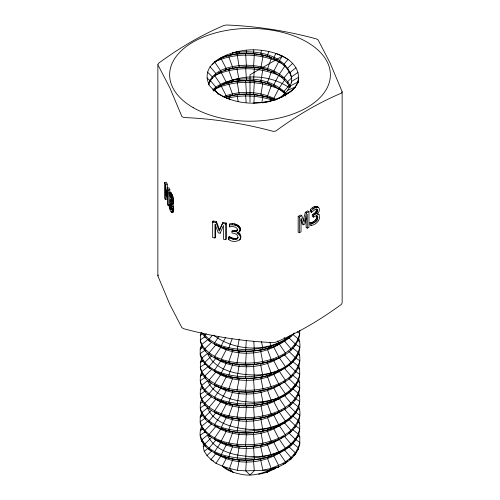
<?xml version="1.0" encoding="UTF-8"?>
<svg xmlns="http://www.w3.org/2000/svg" width="500" height="500" viewBox="0 0 500 500"><rect width="100%" height="100%" fill="white"/><g stroke="black" fill="none" stroke-linecap="round" stroke-linejoin="round"><path stroke-width="0.75" d="M168.994 204.788L169.988 208L171.6 207.75L170.606 204.544L168.994 204.788C169.856 215.231 174.306 213.506 171.119 203.6L173.394 203.562C174.006 199.681 173.044 195.419 170.75 192.2L169.144 192.45L169.144 194.4L171.106 198.431L171.088 202.031L169.85 200.006L171.462 199.756M171.419 212.237L173.281 211.988L173.625 211.262L173.675 208.044L172.731 203.35M171.119 203.6L171.788 203.812C172.4 199.931 171.431 195.669 169.144 192.45M298.663 432.994L299.8 436.994L299.8 443.913L298.288 449.244L295.306 454.35L290.95 459.087L285.35 463.319L278.675 466.931L268.956 470.213L245.725 470.838L237.331 470.3L229.506 468.45L222.338 466.1L215.944 463.306L210.925 459.519L207 455.513L204.231 451.362L203.256 446.725L203.469 442.975M264.425 102.681C277.275 99.719 291.756 94.681 298.288 82.275C302.025 58.456 272.206 49.894 253.787 49.825L253.631 53.494L254.356 53.994L262.938 55.244L269.637 56.962M253.837 103.525L254.356 94.812L253.631 94.312C244.15 93.413 234.506 94.275 225.444 97.244M246.319 340.225L245.644 351.1L246.369 351.6C263.125 350.825 281.431 346.562 293.369 334.006M228.75 237.481L228.75 239.619C234.587 244.363 246.844 238.869 236.688 232.938C246.269 229.988 235.538 221.231 229.744 223.969L229.312 226.85C232.125 226.194 238.463 226.4 237.288 230.756L235.419 231.719L231.956 231.344L231.956 233.081C234.731 233.075 239.013 234.769 237.688 238.25L236.856 239.081L235.519 239.462L233.694 239.375L228.75 237.481L229.181 236.55L232.9 238.188L235.95 238.531L237.288 238.15L238.119 237.319L237.688 238.25M240.019 239.438C241.775 236.938 240.569 233.238 237.65 232.275M167.775 196.713L166.7 196.875L167.581 190.525L167.581 204.363L168.206 205.706L169.281 205.538M169.812 192.775L169.812 189.788L168.912 187.85L167.306 188.094L166.438 194.206L165.581 184.381L164.681 182.45L166.294 182.2L167.194 184.137L167.587 188.669M309.944 222.662C313.506 222.812 317.5 219.525 316.488 215.744L317.663 216.425C318.675 220.206 314.681 223.494 311.119 223.344L309.944 222.662L309.944 224.806L311.119 225.487C315.969 224.788 321.519 219.55 318.975 214.488L317.794 213.806M312.288 214.681C314.469 213.681 316.988 211.606 316.206 208.912L317.381 209.594C318.169 212.288 315.65 214.363 313.469 215.362L312.288 214.681L312.288 216.419L313.469 217.1L316.112 215.769L317.062 215.819L317.663 216.425M291.431 91.213L295.306 87.006L297.712 82.188L298.612 77.263L291.5 81.438C290.025 89.913 283.144 96.219 275.75 99.913M239.794 231.244L240.444 229.131M261.4 50.25L260.781 54.6L262.938 55.244L262.938 56.756L260.781 68.206L269.637 70.569M261.863 102.544L262.938 96.062L253.631 94.312L254.356 81.206L253.631 80.706C243.175 79.606 232.638 81.088 222.7 84.412M239.219 339.156L237.062 350.606L239.219 351.25L246.369 351.6L245.644 363.194L245.644 364.706L246.369 365.206C267.119 364.188 299.675 356.256 299.8 330.431M237.331 470.3L239.219 460.094C222.494 458.019 192.819 448.631 201.713 425.994L201.713 427.706C214.381 445.906 240.431 448.844 260.781 445.356C279.331 441.856 306.169 428.975 298.663 405.781M303.325 220.181L305.325 212.275L307.787 210.856L308.969 211.537L308.969 227.2L307.269 228.181L306.087 227.5L306.087 218.275M308.969 211.537L306.506 212.956L304.144 222.294L301.8 215.675L300.619 214.994L298.169 216.412L298.169 232.075L299.344 232.756L301.038 231.781L301.038 217.944L303.463 224.8L304.85 223.994L307.269 214.344L307.269 228.181M298.663 337.756C306.169 360.944 279.331 373.825 260.781 377.325C240.431 380.819 214.381 377.875 201.713 359.675L201.713 357.962C192.606 386.156 233.762 393.85 253.631 392.038C274.037 389.694 306.481 377.6 298.663 351.362M258.625 474.344L266.663 472.425L273.562 469.363L273.894 468.281C263.656 473.038 252.806 476.744 241.375 474.344C234.831 473 228.044 471.206 222.906 466.706M298.663 364.969C306.631 394.062 268.475 405.531 246.369 406.025L245.644 405.525L246.369 392.419L245.644 391.919L245.644 390.406L246.369 380.325L246.369 378.812L245.644 378.312L246.369 365.206C228.344 364.631 194.938 357.212 201.069 332.713M201.713 359.675L200.2 355.1L200.2 348.938L201.713 344.363L201.713 346.069M200.631 349.137L201.713 345.869M200.631 362.744L201.281 360.781M298.663 378.575C306.631 407.669 268.475 419.137 246.369 419.625L245.644 419.131L245.644 417.619L246.369 406.025C227.85 405.681 192.681 396.962 201.713 371.569L201.713 373.281L203.056 373.956M200.631 376.35L201.281 374.387M298.663 392.175C306.631 421.275 268.475 432.744 246.369 433.231L245.644 432.738L246.369 419.625C227.85 419.288 192.681 410.569 201.713 385.175L201.713 386.887L203.056 387.562M298.663 419.387C306.631 448.488 268.475 459.95 246.369 460.444L245.644 459.944L246.369 446.838L245.644 446.337L245.644 444.825L246.369 433.231C227.85 432.894 192.681 424.175 201.713 398.781L201.713 400.494M201.713 427.706L200.2 423.125L200.2 416.962L201.713 412.388L201.713 414.1M200.631 417.169L201.713 413.9M200.631 430.775L201.281 428.812M208.5 84.05C213.331 68.775 232.444 65.606 246.369 65.213C262.669 65.594 282.125 70.338 290.238 85.969L290.238 87.481C277.269 65.569 246.287 63.238 224.069 70.419L232.394 68.125L232.394 66.619L228.875 56.962L228.875 55.456C242.731 51.475 257.544 53.031 271.125 57.344L271.125 58.856L267.606 68.506L267.606 70.019L269.719 70.575M208.713 84.938C210.75 76.881 218.875 72.506 226.106 69.844L226.106 68.331L221.325 59.1L221.325 57.594M268.863 51.456L267.606 54.9L267.606 56.413L275.944 59.462M270.625 101.05L271.125 98.162L274.556 99.475M232.144 338.794L228.875 347.75L228.875 349.263L239.219 351.25L237.062 362.7L237.062 364.212L239.219 364.856L237.062 377.819L239.219 378.462L237.062 389.913L237.062 391.425L239.219 392.069L237.062 405.025L239.219 405.675L237.062 417.119L237.062 418.631L239.219 419.275L237.062 432.238L239.219 432.881L237.062 444.331L237.062 445.844L239.219 446.488L237.062 459.45C248.494 460.575 260.119 459.556 271.125 456.219L271.125 454.706L267.606 445.056L267.606 443.544L272.494 441.619M214.975 237.963L214.975 224.119L218.287 232.887L220.188 233.181L223.487 225.438L223.487 239.275L225.812 239.638L226.244 238.706L226.244 223.044L222.881 222.519L219.219 230.925L216.019 222.456L216.45 221.525L213.1 221.006L212.669 221.938L212.669 237.6L214.975 237.963L215.406 237.031L215.406 224.731M219.219 230.925L222.881 222.519M157.863 64.713L158.525 63.275C178.944 48.294 200.781 35.213 224.156 25.387L226.65 25C256.95 26.194 287.019 30.969 316.294 38.869L318.119 39.925L330.131 63.081L342.137 91.681L342.137 302.869L341.475 304.312C321.056 319.294 299.219 332.369 275.844 342.2L273.35 342.587C243.05 341.388 212.981 336.619 183.706 328.719L181.881 327.663L169.869 304.506L157.863 275.906L157.863 64.713L169.869 87.875L181.881 116.469L183.706 117.525C214.013 118.719 244.081 123.494 273.35 131.394L275.844 131.006C296.262 116.025 318.1 102.95 341.475 93.119L342.137 91.681M157.863 275.906L158.306 274.944M220.188 233.181L220.619 232.256M225.812 239.638L225.812 223.969L226.244 223.044M229.312 226.85L229.744 223.969M229.312 224.9L231.994 224.812L232.425 223.881M231.994 224.812L234.088 224.969L234.519 224.037M231.956 231.344L232.387 230.413L235.85 230.787L237.719 229.831L237.288 230.756M234.088 224.969L235.344 225.231L235.775 224.306M228.75 239.619L229.181 236.55M229.994 238.162L230.425 237.237M235.344 225.231L236.494 225.625L236.925 224.694M233.869 231.637L234.3 230.706M231.25 238.725L231.681 237.794M240.012 230.062L239.613 228.287L237.519 226.137L237.95 225.212M235.419 231.719L235.85 230.787M232.469 239.119L232.9 238.188M238.412 226.781L238.844 225.85M236.575 231.419L237.006 230.487M239.112 227.5L239.544 226.569M233.694 239.375L234.125 238.444M239.613 228.287L240.044 227.356M239.913 229.137L240.344 228.212M235.519 239.462L235.95 238.531M238.294 233.75L238.725 232.819M239.169 232.1L240.225 230.312M236.856 239.081L237.288 238.15M239.475 234.812L239.906 233.888M240.219 236.137L240.65 235.206M240.444 237.587L240.875 236.656M239.488 240.144L240.45 238.506M240.338 238.588L240.769 237.656M297.025 355.675C287.431 372.506 263.3 375.975 245.644 376.8C228.819 376.2 205.875 372.069 200.2 353.587L204.944 350.325M297.369 409.406C288.181 426.856 263.45 430.369 245.644 431.225C228.819 430.619 205.875 426.488 200.2 408.013L204.944 404.75M205.538 431.55L200.2 435.219C205.875 453.7 228.819 457.831 245.644 458.431C263.631 457.562 288.888 453.981 297.712 435.931L298.288 435.637L298.288 434.131L299.8 428.794L295.969 426.163M282.013 63.556L278.675 61.75L273.894 70.981L273.894 72.494L275.944 73.069M282.675 77.519L278.675 75.356L273.894 84.588L273.894 86.1L279.456 89.169L285.163 93.906M283.344 91.487L278.675 88.956L273.894 98.188L273.894 99.7L275.131 100.388M225.425 337.7L221.325 345.613L221.325 347.125C237.369 352.431 255 352.212 271.125 347.375L271.125 345.863L269.869 342.419M282.4 56.1L279.456 60.45L279.456 61.956C285.212 65.806 290.331 71.331 291.5 78.381M284.925 65.981L279.456 74.05L279.456 75.562M284.925 79.588L279.456 87.656L279.456 89.169M283.663 95.056L284.925 93.194M218.863 336.55L214.65 342.756L214.65 344.269L221.325 347.125L232.394 350.194L232.394 351.706L228.875 361.356L228.875 362.869C242.838 365.775 257.481 365.112 271.125 360.981L271.125 359.469L267.606 349.819L267.606 348.306L271.8 346.656M282.375 355.631C264.956 368.488 240.119 369.956 220.544 361.275L214.65 369.969L214.65 371.481L220.544 373.369M281.788 369.688C264.369 382.088 239.913 383.481 220.544 374.881L214.65 383.575L214.65 385.087L219.069 386.506M282.375 423.663C264.956 436.512 240.119 437.981 220.544 429.306L214.65 437.994L214.65 439.506L220.544 441.4L220.544 442.912L214.65 451.6L214.65 453.113L219.069 454.531M215.944 463.306L220.544 456.512L220.544 455.006M293.881 455.775L296.137 452.619M253.787 49.825C235.294 49.306 197.237 60.644 209.55 85.7C229.25 108.844 274.781 108.656 295.306 87.006L287.756 90.262M289.488 71.319L284.125 77.644L284.125 79.156M289.488 84.925L284.125 91.25L284.125 92.756M212.463 335.256L209.05 339.281L209.05 340.794L214.65 344.269L219.806 345.925M220.544 361.275L215.875 358.444L209.05 366.494L209.05 368.006L210.419 368.512M220.544 374.881L215.875 372.05L209.05 380.1L209.05 381.613L210.419 382.119M281.788 383.294C262.975 396.444 235.512 397.85 215.875 385.656L209.05 393.706L209.05 395.219L210.419 395.725M281.788 396.9C262.975 410.05 235.512 411.456 215.875 399.263L209.05 407.312L209.05 408.819M220.544 429.306L215.875 426.469L209.05 434.519L209.05 436.031L210.419 436.538M281.788 437.713C262.975 450.863 235.512 452.269 215.875 440.075L209.05 448.125L209.05 449.637L211.1 450.4M281.788 451.319C262.975 464.469 235.512 465.875 215.875 453.681L210.925 459.519L213.475 460.981M213.281 90.819C233.431 73.206 267.419 72.588 289.169 87.625M294.219 332.994C281.737 345.65 262.744 349.025 245.644 349.588C230.594 349.044 213.194 346.025 203.419 333.438M292.606 63.338L287.756 68.044L287.756 69.556M291.531 77.987L287.756 81.65L287.756 83.162M206.312 333.738L204.694 335.306L204.694 336.812L209.05 340.794L210.419 341.3M211.706 342.106L204.694 348.906L204.694 350.419L206.069 351.012M211.706 355.712L204.694 362.512L204.694 364.025L206.069 364.619M211.706 369.319L204.694 376.119L204.694 377.631L206.069 378.225M211.706 382.925L204.694 389.725L204.694 391.238L206.069 391.831M211.706 396.531L204.694 403.331L204.694 404.844L206.069 405.438M211.706 410.138L204.694 416.938L204.694 418.45L206.069 419.038M211.706 423.744L204.694 430.544L204.694 432.056L206.069 432.644M211.706 437.344L204.694 444.15L204.694 445.656L206.069 446.25M207 455.513L211.719 450.938M318.975 214.488L316.925 214.219C323.775 207.806 314.931 202.963 310.35 209.762L310.35 211.713L311.531 212.394L314.981 209.562L316.094 209.081L317.381 209.594M212.244 64.644C217.587 59.069 225.012 56.225 232.394 54.525L232.394 53.012L239.062 51.244L239.219 53.469L228.875 55.456L222.013 57.4M212.763 89.881C219.681 82.719 229.85 80.925 239.062 78.456M213.281 90.925C218.425 85.838 225.5 83.394 232.394 81.731L232.394 80.219L228.875 70.569L228.875 69.056C240.081 66.719 251.694 66.744 262.938 68.85L260.781 81.812L270.381 84.362L260.781 81.812L253.631 80.706L254.356 67.6L253.631 67.1L253.631 65.588L254.356 53.994L245.644 53.612L237.062 54.112L239.219 67.069L237.062 67.719L237.062 69.231L239.219 80.675L228.875 82.662L228.875 84.175L232.394 93.825L232.394 95.337L224.713 97.638M295.969 439.769L299.8 442.4C298.387 450.781 292.225 457.294 285.35 461.806C279.475 466.15 271.306 466.431 266.663 472.425L273.894 468.281M311.531 212.394L311.531 210.444C313.469 209.05 316.044 205.919 318.706 207.387M295.988 67.694L290.238 72.362L290.238 73.875M297.244 331.8L299.8 333.556C295.181 353.4 272.331 360.825 254.356 362.819C235.831 363.994 212.731 361.519 201.713 344.562L208.038 339.425M201.713 358.162L207.463 353.494C215.312 370.788 237.162 374.663 254.25 374.981C272.512 375.25 295.181 366.719 299.8 347.163L295.331 344.087M295.969 358.131L299.8 360.769C295.181 380.613 272.331 388.038 254.356 390.031C235.831 391.2 212.731 388.731 201.713 371.769L208.038 366.637M292.538 375.037L298.288 379.706C288.444 398.312 265.106 403.706 245.644 404.012C229.731 403.462 210.756 399.975 201.713 385.375L207.463 380.706C215.312 398 237.162 401.869 254.25 402.194C270.294 401.806 290.181 397.269 297.712 381.506L298.288 381.219L298.288 379.706L299.8 374.375L295.969 371.737M295.969 385.344L299.8 387.981C295.181 407.819 272.331 415.244 254.356 417.238C235.831 418.413 212.731 415.944 201.713 398.981L208.038 393.844M201.713 412.587L207.463 407.919L207.219 406.456M295.969 412.556L299.8 415.194C295.181 435.031 272.331 442.456 254.356 444.45C235.831 445.625 212.731 443.15 201.713 426.194L208.038 421.056M204.231 451.362L208.1 448.212M210.419 354.906L209.05 354.4L209.05 352.887L215.875 344.837C235.712 357.131 263.575 355.65 282.375 342.025M210.419 422.931L209.05 422.425L209.05 420.913L215.875 412.863C235.712 425.156 263.575 423.681 282.375 410.056M276.669 467.344L273.562 469.363L276.506 467.15M285.35 462.562L287.688 460.806M290.031 459.044L292.369 457.287M273.562 469.363L276.512 467.287M291.5 82.95L291.5 76.869L298.019 72.381M204.669 336.906L200.2 339.981L201.713 344.562M205.306 363.681L200.2 367.194L201.713 371.769M205.538 377.131L200.2 380.8L201.713 385.375M204.669 391.331L200.2 394.406L201.713 398.981M205.306 418.1L200.2 421.619L201.713 426.194M203.256 446.725L205 445.519M200.2 335.331L202.756 333.831M200.2 348.938L202.787 347.419M200.2 362.544L203.394 360.669M200.2 376.144L202.787 374.631M200.2 389.75L202.756 388.25M200.2 403.356L202.787 401.838M200.2 416.962L203.394 415.087M200.2 430.569L203.438 428.669M233.612 79.519L232.394 80.219C250.631 76.9 272.006 79.412 285.681 92.963M285.487 66.056L284.125 65.55L284.125 64.037L288.025 59.438L282.325 56.144L250 74.806L250 102.019M298.169 216.412L299.344 217.094L301.8 215.675M290.238 85.944L297.712 82.188M297.712 354.3L298.288 354.006L298.288 352.494L292.538 347.825M296.944 395.5L298.288 394.825L298.288 393.312L292.538 388.644M297.712 408.719L298.288 408.431L298.288 406.919L299.8 401.587L295.969 398.95M296.944 449.919L298.288 449.244L298.288 447.731L292.538 443.062M293.931 346.1L295.306 345.506L295.306 343.994L288.831 337.719M293.931 359.706L295.306 359.113L295.306 357.6L288.831 351.325M293.931 386.919L295.306 386.325L295.306 384.812L288.831 378.537M293.931 400.525L295.306 399.931L295.306 398.419L288.831 392.137M293.931 414.125L295.306 413.537L295.306 412.025L298.288 406.919L292.538 402.25M293.931 427.731L295.306 427.137L295.306 425.631L288.831 419.35M293.931 454.944L295.306 454.35L295.306 452.837L288.831 446.562M278.675 88.956C258.562 80.419 234.587 79.781 214.65 89.169L218.019 94.138M223.325 96.706C240.238 90.075 260.256 91.188 276.369 99.556M273.194 359.712L267.606 361.912L267.606 363.425L271.125 373.075L271.125 374.588L260.781 377.325L262.938 388.775L262.938 390.288L260.781 390.931L262.938 402.381L262.938 403.894L260.781 404.538L262.938 415.988L262.938 417.5L260.781 418.144L262.938 431.106L260.781 431.75L262.938 443.2L262.938 444.712L260.781 445.356L260.781 446.869L262.938 456.806L262.938 458.319L260.781 458.963L260.781 460.475L262.869 470.1L278.675 466.931L278.675 465.419L273.894 456.188L273.894 454.675M271.1 374.144L267.606 375.519L267.606 377.025L271.125 386.681L271.125 388.188C257.481 392.325 242.838 392.981 228.875 390.081L228.875 388.569L232.394 378.919L232.394 377.406L221.325 374.338L221.325 372.825L226.106 363.594L226.106 362.081L222.631 360.631M269.7 388.3L267.606 389.119L267.606 390.631L271.125 400.281L271.125 401.794C257.481 405.925 242.838 406.587 228.875 403.688L228.875 402.175L232.394 392.525L232.394 391.012L221.325 387.944L221.325 386.431L226.106 377.2L226.106 375.688L222.631 374.237M270.4 401.625L267.606 402.725L267.606 404.237L271.125 413.888L271.125 415.4C257.481 419.531 242.838 420.194 228.875 417.294L228.875 415.781L232.394 406.131L232.394 404.619L221.325 401.55L221.325 400.037L226.106 390.806L226.106 389.294L223.325 388.137M273.194 414.131L267.606 416.331L267.606 417.844L271.125 427.494L271.125 429.006C257.481 433.137 242.838 433.8 228.875 430.894L228.875 429.381L232.394 419.731L232.394 418.225L221.325 415.156L221.325 413.644L226.106 404.412L226.106 402.9L223.325 401.737M270.4 428.837L267.606 429.938L267.606 431.45L271.125 441.1L271.125 442.612C257.481 446.744 242.838 447.406 228.875 444.5L228.875 442.987L232.394 433.338L232.394 431.825L221.325 428.756L221.325 427.244L226.106 418.013L226.106 416.506L223.325 415.344M269.7 456.325L267.606 457.15L267.606 458.663L271.125 468.312M214.513 61.9L215.875 61.394L215.875 61.013M214.513 75.5L215.875 74.994L215.875 73.487L210.025 66.588M214.513 89.106L215.875 88.6L215.875 87.088L210.025 80.188M284.125 94.275L290.269 91.994M289.581 337.144L290.95 336.637L290.95 335.125C269.587 352.812 235.15 351.788 213.531 335.15M289.581 377.962L290.95 377.456L290.95 375.944L284.613 368.469M289.581 391.562L290.95 391.056L290.95 389.55L284.125 381.5M289.581 405.169L290.95 404.663L290.95 403.15L284.125 395.1M289.581 432.381L290.95 431.875L290.95 430.363L284.613 422.887M289.581 445.988L290.95 445.481L290.95 443.969L284.613 436.494M289.581 459.594L290.95 459.087L290.95 457.575L284.125 449.525M219.069 59.031L220.544 58.556L220.544 57.8M218.331 72.869L220.544 72.162L220.544 70.65L214.65 61.956C234.587 52.569 258.562 53.206 278.675 61.75M219.069 86.244L220.544 85.769L220.544 84.256L214.65 75.562C234.587 66.175 258.562 66.812 278.675 75.356M279.456 97.863L282.4 96.919M283.137 341.575L285.35 340.869L285.35 339.356L284.088 337.494M282.4 355.419L285.35 354.475L285.35 352.962L279.456 344.269M282.4 369.025L285.35 368.081L285.35 366.569L279.456 357.875M283.137 382.394L285.35 381.688L285.35 380.175L279.456 371.481M283.137 396L285.35 395.288L285.35 393.781L279.456 385.087M283.875 409.369L285.35 408.894L285.35 407.381L279.456 398.694M282.4 423.444L285.35 422.5L285.35 420.988L279.456 412.3M282.4 437.05L285.35 436.106L285.35 434.594L279.456 425.9M283.137 450.419L285.35 449.712L285.35 448.2L279.456 439.506M283.137 464.025L285.35 463.319L285.35 461.806L279.456 453.113M226.812 98.362C242.006 94.575 258.4 95.312 273.188 100.463M275.256 345.444L278.675 344.481L278.675 342.969L277.65 340.994M275.256 359.05L278.675 358.088L278.675 356.575L273.894 347.344L273.894 345.831M274.575 372.85L278.675 371.694L278.675 370.181L273.894 360.95L273.894 359.438M274.575 386.456L278.675 385.294L278.675 383.787L273.894 374.556L273.894 373.044M274.575 400.062L278.675 398.9L278.675 397.388L273.894 388.156L273.894 386.65M275.256 427.075L278.675 426.112L278.675 424.6L273.894 415.369L273.894 413.856L278.675 412.506L278.675 410.994L273.894 401.763L273.894 400.25M274.575 440.875L278.675 439.719L278.675 438.206L273.894 428.975L273.894 427.463M274.575 454.481L278.675 453.325L278.675 451.812L273.894 442.581L273.894 441.069M274.575 468.088L278.675 466.931M254.25 102.875L262.781 102.356L271.125 100.962M232.394 53.012C253.113 49.312 284.738 53.113 291.5 76.869M165.581 184.381L167.194 184.137M167.306 188.094L168.206 190.037L169.812 189.788M169.862 193.494L171.469 193.244M170.425 194.537L172.031 194.288M170.763 195.331L172.369 195.081M171.069 196.206L172.675 195.956M171.344 197.156L172.95 196.906M171.581 198.175L173.194 197.925M164.681 182.45L164.681 198.113L165.3 199.45L166.912 199.2L166.912 196.894M171.769 199.188L173.381 198.938M171.906 200.188L173.512 199.938M170.362 201.112L171.975 200.863M171.981 201.169L173.594 200.919M170.781 201.85L171.85 201.681M172.013 202.131L173.619 201.881M171.95 203.219L173.562 202.975M171.788 203.812L173.394 203.562M171.506 203.944L173.113 203.694M171.55 205.094L173.162 204.844M169.325 206L170.938 205.75M171.869 206.656L173.475 206.412M169.662 207.094L171.275 206.844M172.062 208.294L173.675 208.044M169.988 208L170.319 208.775L171.925 208.525M170.319 208.775L170.806 209.631L171.881 209.469M172.125 209.844L173.738 209.594M172.1 210.794L173.706 210.544M172.013 211.513L173.625 211.262M171.125 211.981L173.281 211.988M171.869 211.994L173.481 211.744M212.669 221.938L216.019 222.456M222.45 223.45L225.812 223.969M275.256 86.481L267.606 83.625L267.606 82.112L271.125 72.463L271.125 70.95M280.931 62.431L273.894 58.888L273.894 57.375L275.944 53.419L282.325 56.144M218.331 359.056L214.65 357.875L214.65 356.362L220.544 347.669L220.544 346.163M219.069 400.106L214.65 398.694L214.65 397.181L220.544 388.488L220.544 386.975M218.331 413.481L214.65 412.3L214.65 410.788L220.544 402.094L220.544 400.581M218.331 427.081L214.65 425.9L214.65 424.394L220.544 415.7L220.544 414.188M271.812 71.213L273.869 72M230.131 99.406L223.375 96.762L217.6 93.513M273.894 99.7L267.606 97.231L260.781 95.419L262.938 82.456L254.356 81.206L245.644 80.825L237.062 81.325L239.219 94.281L228.875 96.269L229.631 99.85M223.325 347.319L226.106 348.475L226.106 349.988L221.325 359.219L221.325 360.731L232.394 363.8L232.394 365.312L228.875 374.963L228.875 376.475C240.081 378.812 251.694 378.794 262.938 376.681L260.781 365.238L260.781 363.725L262.938 363.075L260.781 351.631L260.781 350.119L262.938 349.475L261.55 341.575M222.631 428.663L226.106 430.106L226.106 431.619L221.325 440.85L221.325 442.362L232.394 445.431L232.394 446.944L228.875 456.594L228.875 458.106L239.219 460.094L246.369 460.444L245.725 470.838L250 475L254.294 470.769L253.631 461.575L253.631 460.069L254.356 459.569L253.631 447.975L253.631 446.463L254.356 445.962L253.631 434.369L253.631 432.856L254.356 432.356L253.631 420.763L253.631 419.25L254.356 418.75L253.631 407.156L253.631 405.644L254.356 405.144L253.631 393.55L253.631 392.038L254.356 391.538L253.631 379.944L253.631 378.431L254.356 377.938L253.631 366.337L253.631 364.831L254.356 364.331L253.631 352.738L253.631 351.225L254.356 350.725L253.787 341.287M224.019 442.844L226.106 443.713L226.106 445.225L221.325 454.456L221.325 455.969L232.394 459.038L232.394 460.55L229.506 468.45L233.337 472.425L222.338 466.1L226.106 458.831L226.106 457.319L223.325 456.163M206.069 337.406L204.694 336.812L201.713 332.469M236.494 225.625L237.519 226.137M203.056 441.981L201.713 441.306L201.713 439.8L207.463 435.131C215.312 452.419 237.162 456.294 254.25 456.613C271.194 456.819 290.175 449.963 298.288 434.131L292.538 429.462M170.806 209.631L171.169 209.819L171.388 209.338L171.388 206.806L169.85 201.75M316.363 206.262L317.538 206.944M315.606 206.344L316.788 207.019M314.769 206.612L315.944 207.294M313.85 207.075L315.031 207.75M316.369 209.869L317.544 210.55M312.312 208.125L313.494 208.806M316.194 211.019L317.369 211.694M315.669 212.087L316.844 212.769M310.35 209.762L311.531 210.444M314.825 213.056L316 213.738M313.688 213.869L314.862 214.55M316.688 216.881L317.863 217.562M316.481 218.275L317.663 218.956M305.325 212.275L306.506 212.956M315.875 219.587L317.056 220.263M314.9 220.738L316.075 221.419M313.562 221.713L314.738 222.387M312.663 222.156L313.844 222.838M311.769 222.469L312.95 223.15M310.85 222.631L312.031 223.312M303.463 224.8L302.281 224.119L300.825 220.006M297.244 81.756L298.525 82.5M297.881 340.631L299.8 341.756M297.881 354.237L299.8 355.363M297.881 367.844L299.8 368.969M297.881 381.45L299.8 382.569M297.881 395.05L299.8 396.175M297.881 408.656L299.8 409.781M297.881 422.262L299.8 423.387M297.881 435.869L299.8 436.994M317.013 206.388L317.894 207.2M206.887 77.962L209.762 80.3L209.762 81.812M292.538 334.225L298.288 338.894L298.288 340.4M292.538 361.431L298.288 366.1L298.288 367.612M292.538 415.856L298.288 420.525L298.288 422.038M214.319 357.05L215.875 358.444M214.319 370.656L215.875 372.05M214.838 384.725L215.875 385.656M214.838 398.331L215.875 399.263M214.319 425.075L215.875 426.469M214.838 439.144L215.875 440.075M214.838 452.75L215.875 453.681M207.394 72.031L212.244 76.737L212.244 78.25M288.831 364.931L295.306 371.206L295.306 372.719M288.831 405.744L295.306 412.025C283.594 426.619 263.663 430.906 245.8 429.062C231.312 427.356 213.706 422.631 207.463 407.919M288.831 432.956L295.306 439.231L295.306 440.744M284.125 340.681L290.95 348.731L290.95 350.244M284.613 354.862L290.95 362.337L290.95 363.85M284.125 408.706L290.95 416.756L290.95 418.269M221.325 86.312L226.106 95.544L226.106 97.056M166.7 196.875L166.188 195.781L165.3 185.606L165.3 199.45M216.45 221.525L219.65 229.994M262.781 102.356L262.938 103.062M238.137 101.406L237.062 94.925C248.238 93.85 259.613 94.731 270.381 97.969L267.606 97.231L267.606 95.719L271.125 86.069L271.125 84.556M246.262 50.163L246.369 53.119L245.644 53.612L246.369 65.213L246.369 66.719L245.644 67.219L246.369 78.812L246.369 80.325L245.644 80.825L246.369 92.419L246.369 93.931L245.644 94.431L246.112 102.425M313.469 215.362L313.469 217.1M311.119 223.344L311.119 225.487M299.344 217.094L299.344 232.756M285.35 95.219L285.35 95.969M226.106 55.106L226.106 56.238M226.106 83.45L226.106 81.938L221.325 72.706L221.325 71.194M213.1 221.006L213.1 222.5M170.75 192.2L170.75 193.5M169.812 195.012L169.812 204.706M168.206 190.037L168.206 205.706M193.169 107.619A80.375 46.406 0 0 0 327.638 86.819A80.375 46.406 0 0 0 229.2 29.987A80.375 46.406 0 0 0 193.169 107.619"/></g></svg>
